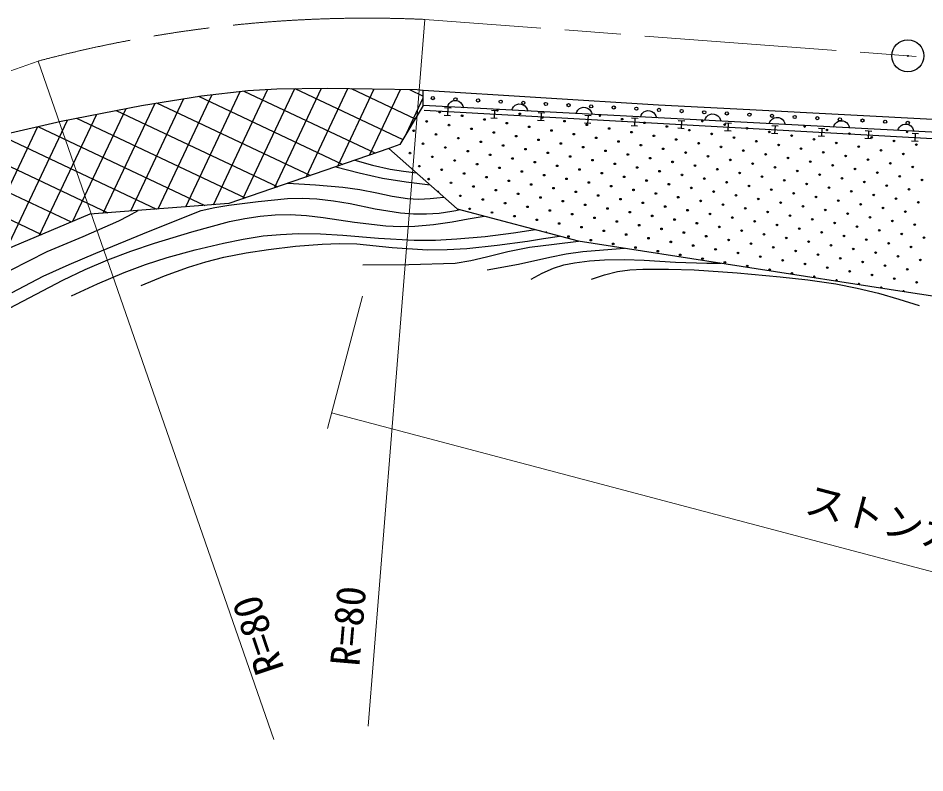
# Model space of a CAD drawing. Units: millimetres, scale not verified. Extents: x 40000 to 680000, y 20000 to 380000.
# Drawn here: x 115033 to 171657, y 243691 to 290841 of the extents above; entities that cross this region are included whole.
import ezdxf
from ezdxf.enums import TextEntityAlignment as Align

# ---------------------------------------------------------------- set-up
doc = ezdxf.new("R2010")
doc.units = ezdxf.units.MM
doc.header["$LTSCALE"] = 1000
doc.linetypes.add('CHAIN', pattern=[18.5, 12, -1.5, 3.5, -1.5])
for name, color, linetype, lineweight in [('M-BGD', 7, 'Continuous', 25), ('M-BMK', 2, 'CHAIN', 13), ('M-BMK-SRVR', 3, 'Continuous', 25), ('M-STR-HTXT', 7, 'Continuous', 13)]:
    doc.layers.add(name, color=color, linetype=linetype, lineweight=lineweight)
doc.styles.add('ＭＳ ゴシック', font='')
doc.styles.get('ＭＳ ゴシック').set_extended_font_data('MS Gothic')

msp = doc.modelspace()

# ---------------------------------------------------------------- linework, layer by layer
at = {"layer": 'M-BGD'}
for p, q in [((122735, 285386), (126476, 285996)), ((123783, 278921), (127158, 286071)), ((125503, 279051), (128908, 286264)), ((126293, 285966), (135313, 281707)), ((126476, 285996), (129373, 286315)), ((127223, 279181), (130629, 286395)), ((129057, 279552), (132310, 286442)), ((129125, 286288), (137345, 282406)), ((129373, 286315), (131198, 286431)), ((131038, 280234), (133976, 286458)), ((131198, 286431), (134331, 286461)), ((132311, 286442), (139052, 283259)), ((133019, 280916), (135627, 286441)), ((134331, 286461), (139952, 286375)), ((135000, 281599), (137274, 286416)), ((135833, 286438), (139829, 284551)), ((136981, 282281), (138921, 286391)), ((139463, 286383), (140331, 285973)), ((139952, 286375), (140334, 286346)), ((140327, 285377), (140334, 286346)), ((140334, 286346), (155014, 285422)), ((117723, 284400), (122735, 285386)), ((120342, 278662), (123582, 285524)), ((122062, 278792), (125380, 285817)), ((123682, 285540), (133282, 281007)), ((139279, 283637), (140330, 285862)), ((141836, 285298), (141882, 285411)), ((141882, 285411), (141947, 285505)), ((141947, 285505), (142048, 285610)), ((142048, 285610), (142161, 285664)), ((142161, 285664), (142280, 285693)), ((142280, 285693), (142435, 285685)), ((142435, 285685), (142550, 285644)), ((142550, 285644), (142657, 285578)), ((142657, 285578), (142749, 285463)), ((142749, 285463), (142804, 285363)), ((145966, 285295), (146067, 285400)), ((146067, 285400), (146180, 285454)), ((146180, 285454), (146299, 285483)), ((146299, 285483), (146453, 285475)), ((146453, 285475), (146569, 285434)), ((146569, 285434), (146676, 285368)), ((155014, 285422), (160724, 285134)), ((116369, 277274), (119940, 284836)), ((118442, 278150), (121769, 285195)), ((121155, 285075), (131251, 280307)), ((140327, 285377), (138861, 282942)), ((172475, 283697), (140327, 285377)), ((140392, 285082), (172504, 283309)), ((141664, 285262), (142066, 285239)), ((141865, 285251), (141838, 284751)), ((142804, 285363), (142835, 285246)), ((144584, 285101), (144986, 285078)), ((144785, 285089), (144757, 284590)), ((145855, 285088), (145901, 285201)), ((145901, 285201), (145966, 285295)), ((146676, 285368), (146767, 285253)), ((146767, 285253), (146822, 285153)), ((146822, 285153), (146854, 285036)), ((147503, 284939), (147905, 284917)), ((147704, 284928), (147676, 284429)), ((149874, 284878), (149919, 284991)), ((149919, 284991), (149984, 285085)), ((149984, 285085), (150085, 285190)), ((150085, 285190), (150198, 285244)), ((150198, 285244), (150317, 285273)), ((150317, 285273), (150472, 285265)), ((150472, 285265), (150588, 285224)), ((150588, 285224), (150694, 285158)), ((150694, 285158), (150786, 285043)), ((150786, 285043), (150841, 284943)), ((150841, 284943), (150872, 284826)), ((153938, 284781), (154003, 284875)), ((154003, 284875), (154104, 284980)), ((154104, 284980), (154217, 285034)), ((154217, 285034), (154336, 285063)), ((154336, 285063), (154491, 285055)), ((154491, 285055), (154606, 285014)), ((154606, 285014), (154713, 284948)), ((154713, 284948), (154804, 284833)), ((154804, 284833), (154859, 284733)), ((158122, 284770), (158235, 284824)), ((158235, 284824), (158354, 284853)), ((158354, 284853), (158509, 284845)), ((158509, 284845), (158625, 284804)), ((160724, 285134), (172548, 284499)), ((114011, 283558), (117723, 284400)), ((114297, 276399), (118111, 284476)), ((118675, 284587), (129219, 279608)), ((142039, 284740), (141637, 284762)), ((144958, 284579), (144556, 284601)), ((147877, 284418), (147475, 284440)), ((150797, 284257), (150395, 284279)), ((150422, 284778), (150824, 284756)), ((150623, 284767), (150596, 284268)), ((153341, 284617), (153743, 284595)), ((153542, 284606), (153515, 284107)), ((153892, 284668), (153938, 284781)), ((154859, 284733), (154891, 284616)), ((156261, 284456), (156663, 284434)), ((156462, 284445), (156434, 283946)), ((157911, 284458), (157956, 284571)), ((157956, 284571), (158021, 284665)), ((158021, 284665), (158122, 284770)), ((158625, 284804), (158731, 284738)), ((158731, 284738), (158823, 284623)), ((158823, 284623), (158878, 284523)), ((158878, 284523), (158909, 284406)), ((159180, 284295), (159582, 284273)), ((159381, 284284), (159353, 283785)), ((161929, 284248), (161975, 284361)), ((161975, 284361), (162040, 284455)), ((162040, 284455), (162141, 284560)), ((162141, 284560), (162254, 284614)), ((162254, 284614), (162373, 284643)), ((162373, 284643), (162528, 284635)), ((162528, 284635), (162643, 284594)), ((162643, 284594), (162750, 284528)), ((162750, 284528), (162841, 284413)), ((162841, 284413), (162896, 284313)), ((162896, 284313), (162928, 284196)), ((166059, 284245), (166159, 284350)), ((166159, 284350), (166272, 284404)), ((166272, 284404), (166391, 284433)), ((166391, 284433), (166546, 284425)), ((166546, 284425), (166662, 284384)), ((166662, 284384), (166768, 284318)), ((166768, 284318), (166860, 284203)), ((112225, 275523), (116260, 284068)), ((116261, 284068), (126694, 279141)), ((153716, 284096), (153314, 284118)), ((156635, 283935), (156233, 283957)), ((159554, 283773), (159152, 283796)), ((162099, 284134), (162501, 284112)), ((162300, 284123), (162273, 283623)), ((165019, 283973), (165420, 283950)), ((165219, 283962), (165192, 283462)), ((165948, 284038), (165994, 284151)), ((165994, 284151), (166059, 284245)), ((166860, 284203), (166915, 284103)), ((166915, 284103), (166946, 283986)), ((167938, 283812), (168340, 283789)), ((168139, 283800), (168111, 283301)), ((169966, 283828), (170012, 283941)), ((170012, 283941), (170077, 284035)), ((170077, 284035), (170178, 284140)), ((170178, 284140), (170291, 284194)), ((170291, 284194), (170410, 284223)), ((170410, 284223), (170565, 284215)), ((170565, 284215), (170680, 284174)), ((170680, 284174), (170787, 284108)), ((170787, 284108), (170878, 283993)), ((170878, 283993), (170933, 283893)), ((170933, 283893), (170965, 283776)), ((113895, 283526), (123665, 278913)), ((162474, 283612), (162072, 283635)), ((165393, 283451), (164991, 283473)), ((168312, 283290), (167910, 283312)), ((171231, 283129), (170830, 283151)), ((170857, 283650), (171259, 283628)), ((171058, 283639), (171030, 283140)), ((111660, 282922), (120637, 278684)), ((138192, 282698), (128194, 279255)), ((138861, 282942), (138192, 282698)), ((138192, 282698), (142454, 278925)), ((109426, 282319), (118343, 278108)), ((107206, 281708), (116489, 277325)), ((134874, 281556), (136325, 281172)), ((136054, 281962), (137158, 281650)), ((137158, 281650), (138274, 281397)), ((136325, 281172), (137796, 280845)), ((138274, 281397), (139093, 281271)), ((139093, 281271), (139917, 281171)), ((131877, 280523), (133596, 280434)), ((133596, 280434), (135310, 280285)), ((137796, 280845), (139265, 280613)), ((139265, 280613), (140754, 280430)), ((135310, 280285), (136379, 280134)), ((136379, 280134), (137441, 279923)), ((137441, 279923), (138391, 279716)), ((128194, 279255), (119504, 278599)), ((127311, 279015), (128187, 279158)), ((128187, 279158), (130023, 279394)), ((130023, 279394), (131860, 279570)), ((131860, 279570), (132776, 279590)), ((132776, 279590), (133692, 279549)), ((133692, 279549), (134731, 279432)), ((134731, 279432), (135765, 279256)), ((135765, 279256), (137333, 278937)), ((138391, 279716), (139353, 279569)), ((139353, 279569), (140047, 279541)), ((140047, 279541), (140755, 279574)), ((140755, 279574), (141186, 279612)), ((141186, 279612), (141626, 279658)), ((119504, 278599), (109815, 274505)), ((121922, 278495), (122537, 278827)), ((123165, 277515), (126460, 278814)), ((126460, 278814), (127311, 279015)), ((137333, 278937), (138910, 278678)), ((138910, 278678), (139716, 278613)), ((139716, 278613), (140534, 278608)), ((140534, 278608), (141320, 278665)), ((141320, 278665), (142107, 278783)), ((142107, 278783), (142361, 278830)), ((142361, 278830), (142625, 278880)), ((142454, 278925), (150002, 276918)), ((119097, 277194), (121312, 278176)), ((121312, 278176), (121922, 278495)), ((125877, 277481), (128241, 278133)), ((128241, 278133), (129188, 278333)), ((129188, 278333), (130155, 278474)), ((130155, 278474), (131082, 278549)), ((131082, 278549), (132022, 278563)), ((132022, 278563), (133050, 278509)), ((133050, 278509), (134082, 278395)), ((134082, 278395), (136039, 278099)), ((136039, 278099), (138003, 277864)), ((140979, 277956), (142137, 278125)), ((142137, 278125), (143141, 278296)), ((143141, 278296), (144143, 278476)), ((119886, 276157), (123165, 277515)), ((123540, 276773), (125877, 277481)), ((138003, 277864), (138909, 277826)), ((138909, 277826), (139815, 277848)), ((139815, 277848), (140979, 277956)), ((145965, 277434), (146648, 277530)), ((146648, 277530), (147330, 277629)), ((116856, 276266), (119097, 277194)), ((127859, 276792), (129086, 277040)), ((129086, 277040), (130330, 277231)), ((130330, 277231), (131422, 277333)), ((131422, 277333), (132518, 277376)), ((132518, 277376), (133917, 277358)), ((133917, 277358), (135316, 277281)), ((135316, 277281), (137537, 277095)), ((137537, 277095), (139756, 276970)), ((139756, 276970), (141095, 276976)), ((141095, 276976), (142433, 277043)), ((142433, 277043), (144202, 277209)), ((144202, 277209), (145965, 277434)), ((144953, 276658), (146835, 276917)), ((146835, 276917), (147832, 277069)), ((147832, 277069), (148839, 277227)), ((148499, 276712), (150023, 276915)), ((150002, 276918), (170367, 273757)), ((122072, 276287), (123540, 276773)), ((124339, 275878), (126085, 276362)), ((126085, 276362), (127859, 276792)), ((129270, 276171), (130669, 276385)), ((130669, 276385), (132346, 276585)), ((132346, 276585), (134025, 276725)), ((134025, 276725), (135104, 276760)), ((135104, 276760), (136192, 276735)), ((136192, 276735), (138398, 276519)), ((138398, 276519), (140607, 276363)), ((140607, 276363), (141835, 276380)), ((141835, 276380), (143063, 276458)), ((143063, 276458), (144953, 276658)), ((145622, 276259), (146972, 276534)), ((146972, 276534), (148499, 276712)), ((150291, 276254), (151592, 276372)), ((151592, 276372), (152904, 276468)), ((114554, 275092), (116856, 276266)), ((118218, 275459), (119886, 276157)), ((120627, 275746), (122072, 276287)), ((122988, 275447), (124339, 275878)), ((126760, 275620), (127884, 275899)), ((127884, 275899), (129270, 276171)), ((143306, 275699), (144281, 275923)), ((144281, 275923), (145622, 276259)), ((146285, 275477), (148238, 275905)), ((148238, 275905), (149256, 276109)), ((149256, 276109), (150291, 276254)), ((151659, 275750), (152896, 275761)), ((152896, 275761), (154133, 275711)), ((116587, 274712), (118218, 275459)), ((119216, 275139), (120627, 275746)), ((121658, 274959), (122988, 275447)), ((124177, 274735), (125663, 275286)), ((125663, 275286), (126760, 275620)), ((136552, 275420), (139439, 275448)), ((139439, 275448), (142333, 275538)), ((142333, 275538), (143306, 275699)), ((144330, 275109), (146285, 275477)), ((147758, 274910), (148475, 275226)), ((148475, 275226), (149113, 275422)), ((149113, 275422), (149778, 275562)), ((149778, 275562), (150712, 275686)), ((150712, 275686), (151659, 275750)), ((154133, 275711), (156087, 275597)), ((156087, 275597), (158044, 275543)), ((158044, 275543), (158484, 275538)), ((158484, 275538), (158923, 275533)), ((114652, 273699), (116587, 274712)), ((117828, 274476), (119216, 275139)), ((119998, 274250), (121658, 274959)), ((122719, 274129), (124177, 274735)), ((147073, 274543), (147758, 274910)), ((150835, 274543), (151642, 274803)), ((151642, 274803), (152462, 275004)), ((152462, 275004), (153241, 275109)), ((153241, 275109), (154040, 275155)), ((154040, 275155), (155643, 275164)), ((155643, 275164), (157251, 275111)), ((157251, 275111), (159931, 274922)), ((159931, 274922), (162616, 274671)), ((162616, 274671), (164354, 274483)), ((114490, 272717), (117828, 274476)), ((118368, 273489), (119998, 274250)), ((164354, 274483), (166094, 274235)), ((166094, 274235), (167426, 273975)), ((167426, 273975), (168755, 273654)), ((168755, 273654), (170031, 273292)), ((170367, 273757), (184525, 271630)), ((170031, 273292), (171308, 272897))]:
    msp.add_line(p, q, dxfattribs=at)
for centre, radius in [((170597, 288482), 22.5), ((140931, 285846), 99.5), ((142343, 285772), 99.5), ((143756, 285698), 99.5), ((145168, 285625), 99.5), ((146580, 285551), 99.5), ((147992, 285477), 99.5), ((149405, 285403), 99.5), ((150817, 285329), 99.5), ((141363, 284969), 49.8), ((146362, 284863), 49.8), ((152229, 285256), 99.5), ((153642, 285182), 99.5), ((155054, 285108), 99.5), ((156466, 285034), 99.5), ((157878, 284960), 99.5), ((159291, 284887), 99.5), ((160703, 284813), 99.5), ((162115, 284739), 99.5), ((140551, 284386), 49.8), ((142759, 284740), 49.8), ((144154, 284510), 49.8), ((145550, 284280), 49.8), ((147758, 284634), 49.8), ((149153, 284404), 49.8), ((152757, 284528), 49.8), ((154152, 284299), 49.8), ((163528, 284665), 99.5), ((164940, 284591), 99.5), ((166352, 284518), 99.5), ((167764, 284444), 99.5), ((169177, 284370), 99.5), ((170589, 284296), 99.5), ((139738, 283803), 49.8), ((141946, 284157), 49.8), ((143342, 283927), 49.8), ((144737, 283698), 49.8), ((146945, 284051), 49.8), ((148341, 283821), 49.8), ((150549, 284175), 49.8), ((151944, 283945), 49.8), ((153339, 283716), 49.8), ((155547, 284069), 49.8), ((156943, 283840), 49.8), ((159151, 284193), 49.8), ((160546, 283963), 49.8), ((161942, 283734), 49.8), ((165545, 283858), 49.8), ((141134, 283574), 49.8), ((142529, 283344), 49.8), ((143925, 283115), 49.8), ((146133, 283468), 49.8), ((147528, 283238), 49.8), ((149736, 283592), 49.8), ((151132, 283362), 49.8), ((152527, 283133), 49.8), ((154735, 283486), 49.8), ((156130, 283257), 49.8), ((158338, 283610), 49.8), ((159734, 283380), 49.8), ((161129, 283151), 49.8), ((163337, 283504), 49.8), ((164733, 283275), 49.8), ((166941, 283628), 49.8), ((168336, 283399), 49.8), ((169732, 283169), 49.8), ((140321, 282991), 49.8), ((141717, 282761), 49.8), ((143112, 282532), 49.8), ((145320, 282885), 49.8), ((146716, 282655), 49.8), ((148924, 283009), 49.8), ((150319, 282779), 49.8), ((151714, 282550), 49.8), ((153922, 282903), 49.8), ((155318, 282674), 49.8), ((157526, 283027), 49.8), ((158921, 282797), 49.8), ((160317, 282568), 49.8), ((162525, 282921), 49.8), ((163920, 282692), 49.8), ((166128, 283045), 49.8), ((167524, 282816), 49.8), ((168919, 282586), 49.8), ((171127, 282940), 49.8), ((139509, 282408), 49.8), ((140904, 282178), 49.8), ((142300, 281949), 49.8), ((144508, 282302), 49.8), ((145903, 282073), 49.8), ((148111, 282426), 49.8), ((149507, 282196), 49.8), ((150902, 281967), 49.8), ((153110, 282320), 49.8), ((154505, 282091), 49.8), ((156713, 282444), 49.8), ((158109, 282215), 49.8), ((159504, 281985), 49.8), ((161712, 282338), 49.8), ((163108, 282109), 49.8), ((165316, 282462), 49.8), ((166711, 282233), 49.8), ((168107, 282003), 49.8), ((170315, 282357), 49.8), ((140092, 281595), 49.8), ((143695, 281719), 49.8), ((145091, 281490), 49.8), ((147299, 281843), 49.8), ((148694, 281613), 49.8), ((150089, 281384), 49.8), ((152297, 281737), 49.8), ((153693, 281508), 49.8), ((155901, 281861), 49.8), ((157296, 281632), 49.8), ((158692, 281402), 49.8), ((160900, 281755), 49.8), ((162295, 281526), 49.8), ((164503, 281879), 49.8), ((165899, 281650), 49.8), ((167294, 281420), 49.8), ((169502, 281774), 49.8), ((170898, 281544), 49.8), ((141487, 281366), 49.8), ((142883, 281136), 49.8), ((144278, 280907), 49.8), ((146486, 281260), 49.8), ((147882, 281030), 49.8), ((151485, 281154), 49.8), ((152880, 280925), 49.8), ((155088, 281278), 49.8), ((156484, 281049), 49.8), ((157879, 280819), 49.8), ((160087, 281172), 49.8), ((161483, 280943), 49.8), ((163691, 281296), 49.8), ((165086, 281067), 49.8), ((166482, 280837), 49.8), ((168690, 281191), 49.8), ((170085, 280961), 49.8), ((140675, 280783), 49.8), ((142070, 280553), 49.8), ((143466, 280324), 49.8), ((145674, 280677), 49.8), ((147069, 280448), 49.8), ((149277, 280801), 49.8), ((150672, 280571), 49.8), ((152068, 280342), 49.8), ((154276, 280695), 49.8), ((155671, 280466), 49.8), ((159275, 280590), 49.8), ((160670, 280360), 49.8), ((162878, 280713), 49.8), ((164274, 280484), 49.8), ((165669, 280254), 49.8), ((167877, 280608), 49.8), ((169272, 280378), 49.8), ((171480, 280732), 49.8), ((142653, 279741), 49.8), ((144861, 280094), 49.8), ((146256, 279865), 49.8), ((148464, 280218), 49.8), ((149860, 279988), 49.8), ((151255, 279759), 49.8), ((153463, 280112), 49.8), ((154859, 279883), 49.8), ((157067, 280236), 49.8), ((158462, 280007), 49.8), ((159858, 279777), 49.8), ((162066, 280130), 49.8), ((163461, 279901), 49.8), ((167065, 280025), 49.8), ((168460, 279795), 49.8), ((170668, 280149), 49.8), ((144049, 279511), 49.8), ((145444, 279282), 49.8), ((147652, 279635), 49.8), ((149047, 279405), 49.8), ((150443, 279176), 49.8), ((152651, 279529), 49.8), ((154046, 279300), 49.8), ((156254, 279653), 49.8), ((157650, 279424), 49.8), ((159045, 279194), 49.8), ((161253, 279547), 49.8), ((162649, 279318), 49.8), ((164857, 279671), 49.8), ((166252, 279442), 49.8), ((167647, 279212), 49.8), ((169855, 279566), 49.8), ((171251, 279336), 49.8), ((143236, 278928), 49.8), ((144631, 278699), 49.8), ((146839, 279052), 49.8), ((148235, 278822), 49.8), ((149630, 278593), 49.8), ((151838, 278946), 49.8), ((153234, 278717), 49.8), ((155442, 279070), 49.8), ((156837, 278841), 49.8), ((158233, 278611), 49.8), ((160441, 278965), 49.8), ((161836, 278735), 49.8), ((164044, 279088), 49.8), ((165440, 278859), 49.8), ((166835, 278629), 49.8), ((169043, 278983), 49.8), ((170438, 278753), 49.8), ((146027, 278469), 49.8), ((147422, 278240), 49.8), ((148818, 278010), 49.8), ((151026, 278363), 49.8), ((152421, 278134), 49.8), ((154629, 278487), 49.8), ((156025, 278258), 49.8), ((157420, 278028), 49.8), ((159628, 278382), 49.8), ((161024, 278152), 49.8), ((163232, 278505), 49.8), ((164627, 278276), 49.8), ((166022, 278046), 49.8), ((168230, 278400), 49.8), ((169626, 278170), 49.8), ((150213, 277780), 49.8), ((151609, 277551), 49.8), ((153817, 277904), 49.8), ((155212, 277675), 49.8), ((156608, 277445), 49.8), ((158816, 277799), 49.8), ((160211, 277569), 49.8), ((162419, 277922), 49.8), ((163815, 277693), 49.8), ((165210, 277463), 49.8), ((167418, 277817), 49.8), ((168813, 277587), 49.8), ((171021, 277941), 49.8), ((149401, 277197), 49.8), ((150796, 276968), 49.8), ((153004, 277321), 49.8), ((154400, 277092), 49.8), ((155795, 276862), 49.8), ((158003, 277216), 49.8), ((159399, 276986), 49.8), ((161607, 277340), 49.8), ((163002, 277110), 49.8), ((164397, 276880), 49.8), ((166605, 277234), 49.8), ((168001, 277004), 49.8), ((170209, 277358), 49.8), ((171604, 277128), 49.8), ((152192, 276738), 49.8), ((153587, 276509), 49.8), ((154983, 276279), 49.8), ((157191, 276633), 49.8), ((158586, 276403), 49.8), ((160794, 276757), 49.8), ((162190, 276527), 49.8), ((163585, 276297), 49.8), ((165793, 276651), 49.8), ((167188, 276421), 49.8), ((169396, 276775), 49.8), ((170792, 276545), 49.8), ((156378, 276050), 49.8), ((157774, 275820), 49.8), ((159982, 276174), 49.8), ((161377, 275944), 49.8), ((162772, 275715), 49.8), ((164980, 276068), 49.8), ((166376, 275838), 49.8), ((168584, 276192), 49.8), ((169979, 275962), 49.8), ((171375, 275733), 49.8), ((159169, 275591), 49.8), ((160565, 275361), 49.8), ((164168, 275485), 49.8), ((165563, 275255), 49.8), ((167771, 275609), 49.8), ((169167, 275379), 49.8), ((170562, 275150), 49.8), ((161960, 275132), 49.8), ((163355, 274902), 49.8), ((166959, 275026), 49.8), ((168354, 274796), 49.8), ((169750, 274567), 49.8), ((171145, 274337), 49.8)]:
    msp.add_circle(centre, radius, dxfattribs=at)
for centre, start, end in [((144967, 285093), 120.6095, 53.4078), ((151361, 284758), 118.2618, 55.7555), ((157755, 284423), 115.7437, 58.2737), ((164150, 284087), 113.005, 61.0124), ((170544, 283752), 109.9665, 64.0508), ((141258, 279970), 330.4684, 126.4926), ((148005, 277427), 10.3438, 139.8741), ((164751, 274672), 291.2565, 231.0983), ((166146, 274443), 313.7323, 208.6224), ((167542, 274213), 330.6493, 191.7055), ((168937, 273984), 345.822, 176.5327), ((170333, 273754), 0.702, 161.7382)]:
    msp.add_arc(centre, 49.8, start, end, dxfattribs=at)
at = {"layer": 'M-BMK'}
for p, q in [((203020, 286033), (140434, 290760)), ((74478, 273393), (116276, 288156))]:
    msp.add_line(p, q, dxfattribs=at)
msp.add_arc((136828, 210841), 80000, 87.41592, 104.88562, dxfattribs=at)
at = {"layer": 'M-BMK-SRVR'}
for radius in [1000, 30]:
    msp.add_circle((170597, 288482), radius, dxfattribs=at)
at = {"layer": 'M-STR-HTXT'}
for p, q in [((140434, 290760), (136887, 246601)), ((116276, 288156), (131007, 245772)), ((136537, 273463), (134354, 265208)), ((134609, 266175), (219627, 243691)), ((135104, 266044), (134993, 266074))]:
    msp.add_line(p, q, dxfattribs=at)

# ---------------------------------------------------------------- texts
at = {"layer": 'M-STR-HTXT', "style": 'ＭＳ ゴシック'}
for s, rotation, p in [('ストンガ-ド L=80.0', 345.3, (163907, 259414)), ('R=80', 85.1, (136889, 250260)), ('R=80', 108.6, (132181, 250394))]:
    msp.add_text(s, height=1833, rotation=rotation, dxfattribs=at).set_placement(p, align=Align.BOTTOM_LEFT)

doc.saveas('drawing.dxf')
